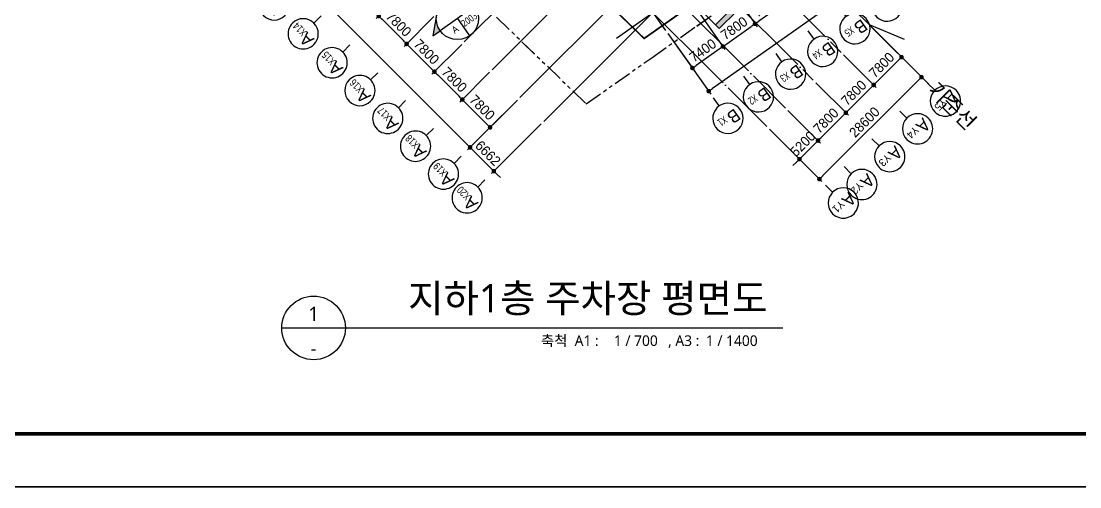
# Model space of a CAD drawing. Header units: millimetres. Extents: x -21000 to 567700, y 435000 to 850800.
# Drawn here: x 145627 to 355402, y 435000 to 527319 of the extents above; entities that cross this region are included whole.
import ezdxf
from ezdxf.enums import TextEntityAlignment as Align
from ezdxf.xclip import XClip

# ---------------------------------------------------------------- set-up
doc = ezdxf.new("R2010")
doc.units = ezdxf.units.MM
doc.header["$LTSCALE"] = 700
doc.header["$XCLIPFRAME"] = 2
for name, pattern in [('AB_Pbase$0$PHANTOMX2', [5, 2.5, -0.5, 0.5, -0.5, 0.5, -0.5]), ('AB_Pbase$0$주차장기둥$0$CEN', [62, 60, -1, 0, -1]), ('AB_Pbase$0$주차장기둥$0$PHANTOMX2', [5, 2.5, -0.5, 0.5, -0.5, 0.5, -0.5]), ('AB_Pbase$0$지하1층 동골조$0$PHANTOMX2', [5, 2.5, -0.5, 0.5, -0.5, 0.5, -0.5])]:
    doc.linetypes.add(name, pattern=pattern)
doc.layers.get('0').update_dxf_attribs({"color": 2})
doc.layers.get('Defpoints').update_dxf_attribs({"color": 171})
for name, color, linetype in [('@방화구획_', 252, 'Continuous'), ('AB_Form$0$FORM', 7, 'Continuous'), ('AB_Pbase$0$SITE', 3, 'AB_Pbase$0$PHANTOMX2'), ('AB_Pbase$0$WAL', 3, 'Continuous'), ('AB_Pbase$0$주차장기둥$0$CEN_P', 244, 'AB_Pbase$0$주차장기둥$0$CEN'), ('MAK2', 7, 'Continuous'), ('p_구조전체평면도중심선$0$AXIS', 7, 'Continuous'), ('p_구조전체평면도중심선$0$DIM', 7, 'Continuous'), ('p_구조전체평면도중심선$0$SDIM', 4, 'Continuous'), ('TE2', 3, 'Continuous'), ('TE3', 2, 'Continuous')]:
    doc.layers.add(name, color=color, linetype=linetype)
for name, color, linetype, plot in [('AB_Form$0$FORM_X', 161, 'Continuous', False), ('AB_Pbase$0$주차장기둥$0$DEFPOINT', 247, 'Continuous', False), ('AB_Pbase$0$주차장기둥$0$Defpoints1', 235, 'Continuous', False), ('AB_Pbase$0$지하1층 동골조$0$Defpoints1', 235, 'Continuous', False)]:
    doc.layers.add(name, color=color, linetype=linetype, plot=plot)
doc.styles.add('AB_Pbase$0$주차장기둥$0$돋움', font='')
doc.styles.add('p_구조전체평면도중심선$0$도면기준$0$울릉도L', font='')
doc.styles.add('p_구조전체평면도중심선$0$돋움', font='')
doc.styles.add('p_구조전체평면도중심선$0$돋음', font='')
doc.styles.add('돋움', font='malgun.ttf')
doc.styles.get('AB_Pbase$0$주차장기둥$0$돋움').set_extended_font_data('Dotum')
doc.styles.get('p_구조전체평면도중심선$0$도면기준$0$울릉도L').set_extended_font_data('Dotum')
doc.styles.get('p_구조전체평면도중심선$0$돋움').set_extended_font_data('Dotum')
doc.styles.get('p_구조전체평면도중심선$0$돋음').set_extended_font_data('Dotum')
doc.dimstyles.new('p_구조전체평면도중심선$0$ADIM', dxfattribs={"dimscale": 700, "dimtxt": 3, "dimasz": 1.5, "dimexe": 1, "dimexo": 1, "dimgap": 1, "dimtad": 1, "dimdec": 0, "dimdsep": 46, "dimtxsty": 'p_구조전체평면도중심선$0$돋움', "dimblk1": 'p_구조전체평면도중심선$0$DOT', "dimblk2": 'p_구조전체평면도중심선$0$DOT', "dimsah": 1, "dimcen": 1, "dimdle": 1.5, "dimclrd": 7, "dimclre": 7, "dimclrt": 3, "dimadec": 0, "dimazin": 0, "dimtfac": 1, "dimtdec": 0, "dimtix": 1, "dimtmove": 2, "dimatfit": 3, "dimldrblk": 'p_구조전체평면도중심선$0$_Dot', "dimfxl": 1, "dimtvp": 1, "dimtolj": 1, "dimtzin": 0, "dimarcsym": 0})

# ---------------------------------------------------------------- blocks, each defined once
blk = doc.blocks.new('AB_Pbase$0$SITE0917')
at = {"layer": 'AB_Pbase$0$SITE', "ltscale": 4, "const_width": 300, "flags": 128}
blk.add_lwpolyline([(212876, -144968), (209906, -142008), (204836, -136928), (200146, -132238), (190406, -122488), (180636, -112708), (171034, -103096), (171034, -103096), (158736, -90778), (158736, -90778), (141626, -73668), (139746, -71778), (128760, -60783), (176825, 584), (181318, 2778), (191836, 2802), (195846, 2812), (208846, 2852), (221744, 2892), (225745, 2912), (238652, 2912), (251951, 2992), (272863, 3047), (279849, 3072), (281852, 3072), (297942, 3132), (307301, 3162), (318838, 3162), (322371, 3192), (329338, 3212), (331331, 3221), (331828, 3221), (342783, 3252), (353879, 3292), (357878, 3302), (368882, 3332), (377971, 3362), (436463, 3532), (443896, 3564), (449423, 3588), (453866, 1294), (461852, -10041), (461004, -14962), (456210, -18339), (446980, -24860), (436111, -32530), (433802, -34158), (424035, -41046), (408709, -51856), (403261, -55702), (401224, -57140), (393879, -62330), (377930, -73579), (370949, -78503), (368971, -79898), (360221, -86073), (350807, -92731), (341600, -99229), (316998, -116581), (268640, -150722), (261994, -155385), (240653, -170436), (213593, -144250), (212876, -144968)], dxfattribs=at)
blk = doc.blocks.new('AB_Pbase$0$지하1층 동골조')
at = {"layer": 'AB_Pbase$0$지하1층 동골조$0$Defpoints1', "linetype": 'AB_Pbase$0$지하1층 동골조$0$PHANTOMX2', "ltscale": 2}
blk.add_lwpolyline([(82827, -102116), (110647, -129046), (123617, -119899), (132535, -113605), (143147, -106116)], dxfattribs=at)
at = {"layer": 'AB_Pbase$0$지하1층 동골조$0$Defpoints1', "linetype": 'AB_Pbase$0$지하1층 동골조$0$PHANTOMX2', "ltscale": 2, "flags": 128}
blk.add_lwpolyline([(305496, 13326), (315263, 20214), (317573, 21842), (328441, 29512), (337671, 36032), (342465, 39410), (343314, 44331), (335327, 55666), (330884, 57959), (325357, 57936), (317924, 57904), (259433, 57734), (250343, 57704), (239340, 57674), (235340, 57664), (224244, 57624), (213290, 57592), (212792, 57592), (210800, 57584), (203833, 57564), (200300, 57534), (188762, 57534), (179403, 57504), (163313, 57444), (161310, 57444), (154324, 57418), (133412, 57364), (120113, 57284), (107206, 57284), (103205, 57264), (90307, 57224), (77307, 57184), (73297, 57174), (62779, 57150), (58286, 54955), (10221, -6411), (21207, -17406), (23087, -19296), (40197, -36406), (52495, -48724), (62097, -58336), (71867, -68116), (81607, -77866), (86297, -82556), (91367, -87636), (94337, -90596), (95054, -89878), (122114, -116064), (143455, -101014), (150102, -96350), (198459, -62209), (223061, -44857), (232269, -38359), (241682, -31701), (250432, -25527), (252410, -24132), (259391, -19208), (275340, -7958), (282685, -2768), (284723, -1330), (290171, 2516)], close=True, dxfattribs=at)
blk = doc.blocks.new('AB_Pbase$0$AB_Pbase_지하1층_골조')
at = {"layer": 'Defpoints', "ltscale": 1500}
blk.add_lwpolyline([(0, 839949), (493846, 839949), (493846, 445500), (0, 445500)], close=True, dxfattribs=at)
blk = doc.blocks.new('AB_Pbase$0$주차장기둥$0$cen 2bl 지하')
at = {"layer": 'AB_Pbase$0$주차장기둥$0$CEN_P'}
for p, q in [((-1080, 14319), (108874, 241827)), ((6752, 20381), (-14554, 30679))]:
    blk.add_line(p, q, dxfattribs=at)
at = {"layer": 'AB_Pbase$0$주차장기둥$0$CEN_P', "color": 54}
for p, q in [((-130483, 82129), (39239, 33413)), ((-87764, 77982), (41391, 40910)), ((-132635, 74631), (37087, 25916)), ((-140574, 68795), (34935, 18418)), ((-7282, 68047), (-27092, -973)), ((216, 65895), (-19595, -3125)), ((-143820, 64317), (33501, 13420)), ((-1430, 31888), (-12098, -5277)), ((4973, 30050), (-5694, -7115))]:
    blk.add_line(p, q, dxfattribs=at)
at = {"layer": 'AB_Pbase$0$주차장기둥$0$DEFPOINT'}
blk.add_lwpolyline([(57471, 36295), (41391, 40910), (48886, 41796)], dxfattribs=at)
at = {"layer": 'AB_Pbase$0$주차장기둥$0$DEFPOINT', "style": 'AB_Pbase$0$주차장기둥$0$돋움'}
blk.add_text('기준선', height=3000, rotation=343.98482, dxfattribs=at).set_placement((57786, 34973))
blk = doc.blocks.new('AB_Pbase$0$주차장기둥')
at = {"layer": 'AB_Pbase$0$주차장기둥$0$Defpoints1', "linetype": 'AB_Pbase$0$주차장기둥$0$PHANTOMX2', "ltscale": 2}
blk.add_lwpolyline([(-725, -2912), (36992, -11667), (43398, 2854), (47801, 12842), (53040, 24727)], dxfattribs=at)
at = {"rotation": 1.99999810188403}
blk.add_blockref('AB_Pbase$0$주차장기둥$0$cen 2bl 지하', (36992, -11667), dxfattribs=at)
blk = doc.blocks.new('AB_Pbase')
at = {"layer": 'AB_Pbase$0$WAL'}
blk.add_line((269059, 523901), (296816, 543453), dxfattribs=at)
at = {"layer": 'Defpoints', "ltscale": 1500}
blk.add_lwpolyline([(0, 839949), (493846, 839949), (493846, 445500), (0, 445500)], close=True, dxfattribs=at)
for name, p, rotation in [('AB_Pbase$0$AB_Pbase_지하1층_골조', (0, 0), 359.9999999999999), ('AB_Pbase$0$주차장기둥', (231893, 539971), 329.0000000345588), ('AB_Pbase$0$지하1층 동골조', (146945, 639965), 359.9999999999994), ('AB_Pbase$0$SITE0917', (28406, 694337), 359.9999999999983)]:
    blk.add_blockref(name, p, dxfattribs=dict(rotation=rotation))
blk = doc.blocks.new('AB_Form')
at = {"layer": 'AB_Form$0$FORM', "const_width": 1}
blk.add_lwpolyline([(30, 15), (827, 15), (827, 578.5), (30, 578.5)], close=True, dxfattribs=at)
at = {"layer": 'AB_Form$0$FORM_X'}
for points in [[(0, 0), (841, 0), (841, 594), (0, 594)], [(735.5, 578.5), (30, 578.5), (30, 15), (735.5, 15)]]:
    blk.add_lwpolyline(points, close=True, dxfattribs=at)
blk = doc.blocks.new('p_구조전체평면도중심선$0$DOT')
at = {"layer": 'p_구조전체평면도중심선$0$SDIM', "color": 0, "linetype": 'ByBlock'}
blk.add_line((-0.5, 0), (-1, 0), dxfattribs=at)
at = {"layer": 'p_구조전체평면도중심선$0$SDIM', "color": 0, "linetype": 'ByBlock', "const_width": 0.5}
blk.add_lwpolyline([(-0.25, 0, 1), (0.25, 0, 1)], format="xyb", close=True, dxfattribs=at)
blk = doc.blocks.new('*D66')
at = {"layer": 'Defpoints', "color": 0, "transparency": 16777216}
for p in [(193990, -160100), (199504, -165617), (188081, -166006)]:
    blk.add_point(p, dxfattribs=at)
at = {"layer": 'p_구조전체평면도중심선$0$DIM', "color": 7, "lineweight": -2, "transparency": 16777216}
for p, q in [((193495, -160595), (187586, -166501)), ((192952, -170880), (188725, -166650)), ((199009, -166112), (193100, -172018))]:
    blk.add_line(p, q, dxfattribs=at)
at = {"layer": 'p_구조전체평면도중심선$0$DIM', "color": 7, "lineweight": -2, "transparency": 16777216, "xscale": 910, "yscale": 910, "zscale": 910}
for p, rotation in [((188081, -166006), 134.9848216025498), ((193595, -171523), 314.9848216025499)]:
    blk.add_blockref('p_구조전체평면도중심선$0$DOT', p, dxfattribs=dict(at, rotation=rotation))
at = {"layer": 'p_구조전체평면도중심선$0$DIM', "color": 3, "transparency": 16777216, "insert": (192027, -167576), "char_height": 1960, "attachment_point": 5, "rotation": 314.98482, "style": 'p_구조전체평면도중심선$0$도면기준$0$울릉도L'}
blk.add_mtext('\\A1;7800', dxfattribs=at)
blk = doc.blocks.new('p_구조전체평면도중심선$0$_Dot')
at = {"color": 0, "linetype": 'ByBlock', "lineweight": -2}
blk.add_line((-0.5, 0), (-1, 0), dxfattribs=at)
at = {"color": 0, "linetype": 'ByBlock', "const_width": 0.5}
blk.add_lwpolyline([(-0.25, 0, 1), (0.25, 0, 1)], format="xyb", close=True, dxfattribs=at)
blk = doc.blocks.new('*D67')
at = {"layer": 'Defpoints', "color": 0, "transparency": 16777216}
for p in [(199504, -165617), (205018, -171134), (199109, -177040)]:
    blk.add_point(p, dxfattribs=at)
at = {"layer": 'p_구조전체평면도중심선$0$DIM', "color": 7, "lineweight": -2, "transparency": 16777216}
for p, q in [((199009, -166112), (193100, -172018)), ((204523, -171629), (198614, -177535)), ((194239, -172167), (198466, -176397))]:
    blk.add_line(p, q, dxfattribs=at)
at = {"layer": 'p_구조전체평면도중심선$0$DIM', "color": 7, "lineweight": -2, "transparency": 16777216, "xscale": 910, "yscale": 910, "zscale": 910}
for p, rotation in [((193595, -171523), 134.9848216024736), ((199109, -177040), 314.9848216024736)]:
    blk.add_blockref('p_구조전체평면도중심선$0$DOT', p, dxfattribs=dict(at, rotation=rotation))
at = {"layer": 'p_구조전체평면도중심선$0$DIM', "color": 3, "transparency": 16777216, "insert": (197541, -173093), "char_height": 1960, "attachment_point": 5, "rotation": 314.98482, "style": 'p_구조전체평면도중심선$0$도면기준$0$울릉도L'}
blk.add_mtext('\\A1;7800', dxfattribs=at)
blk = doc.blocks.new('*D68')
at = {"layer": 'Defpoints', "color": 0, "transparency": 16777216}
for p in [(205018, -171134), (199109, -177040), (210532, -176651)]:
    blk.add_point(p, dxfattribs=at)
at = {"layer": 'p_구조전체평면도중심선$0$DIM', "color": 7, "lineweight": -2, "transparency": 16777216}
for p, q in [((204523, -171629), (198614, -177535)), ((203980, -181913), (199753, -177684)), ((210037, -177146), (204128, -183052))]:
    blk.add_line(p, q, dxfattribs=at)
at = {"layer": 'p_구조전체평면도중심선$0$DIM', "color": 7, "lineweight": -2, "transparency": 16777216, "xscale": 910, "yscale": 910, "zscale": 910}
for p, rotation in [((199109, -177040), 134.984821602164), ((204623, -182557), 314.9848216021641)]:
    blk.add_blockref('p_구조전체평면도중심선$0$DOT', p, dxfattribs=dict(at, rotation=rotation))
at = {"layer": 'p_구조전체평면도중심선$0$DIM', "color": 3, "transparency": 16777216, "insert": (203055, -178610), "char_height": 1960, "attachment_point": 5, "rotation": 314.98482, "style": 'p_구조전체평면도중심선$0$도면기준$0$울릉도L'}
blk.add_mtext('\\A1;7800', dxfattribs=at)
blk = doc.blocks.new('*D116')
at = {"layer": 'Defpoints', "color": 0, "transparency": 16777216}
for p in [(210532, -176651), (216046, -182168), (210137, -188074)]:
    blk.add_point(p, dxfattribs=at)
at = {"layer": 'p_구조전체평면도중심선$0$DIM', "color": 7, "lineweight": -2, "transparency": 16777216}
for p, q in [((210037, -177146), (204128, -183052)), ((205266, -183201), (209494, -187430)), ((215551, -182663), (209642, -188569))]:
    blk.add_line(p, q, dxfattribs=at)
at = {"layer": 'p_구조전체평면도중심선$0$DIM', "color": 7, "lineweight": -2, "transparency": 16777216, "xscale": 910, "yscale": 910, "zscale": 910}
for p, rotation in [((204623, -182557), 134.9848216027055), ((210137, -188074), 314.9848216027056)]:
    blk.add_blockref('p_구조전체평면도중심선$0$DOT', p, dxfattribs=dict(at, rotation=rotation))
at = {"layer": 'p_구조전체평면도중심선$0$DIM', "color": 3, "transparency": 16777216, "insert": (208569, -184127), "char_height": 1960, "attachment_point": 5, "rotation": 314.98482, "style": 'p_구조전체평면도중심선$0$도면기준$0$울릉도L'}
blk.add_mtext('\\A1;7800', dxfattribs=at)
blk = doc.blocks.new('*D144')
at = {"layer": 'Defpoints', "color": 0, "transparency": 16777216}
for p in [(257392, -160103), (251019, -164600), (262648, -167552)]:
    blk.add_point(p, dxfattribs=at)
at = {"layer": 'p_구조전체평면도중심선$0$DIM', "color": 7, "lineweight": -2, "transparency": 16777216}
for p, q in [((257796, -160675), (263051, -168124)), ((251422, -165172), (256678, -172620)), ((257018, -171524), (261904, -168076))]:
    blk.add_line(p, q, dxfattribs=at)
at = {"layer": 'p_구조전체평면도중심선$0$DIM', "color": 7, "lineweight": -2, "transparency": 16777216, "xscale": 910, "yscale": 910, "zscale": 910}
for p, rotation in [((262648, -167552), 35.20545823924199), ((256275, -172048), 215.205458239242)]:
    blk.add_blockref('p_구조전체평면도중심선$0$DOT', p, dxfattribs=dict(at, rotation=rotation))
at = {"layer": 'p_구조전체평면도중심선$0$DIM', "color": 3, "transparency": 16777216, "insert": (258492, -168426), "char_height": 1960, "attachment_point": 5, "rotation": 35.20546, "style": 'p_구조전체평면도중심선$0$도면기준$0$울릉도L'}
blk.add_mtext('\\A1;7800', dxfattribs=at)
blk = doc.blocks.new('*D145')
at = {"layer": 'Defpoints', "color": 0, "transparency": 16777216}
for p in [(263765, -155606), (257392, -160103), (262648, -167552)]:
    blk.add_point(p, dxfattribs=at)
at = {"layer": 'p_구조전체평면도중심선$0$DIM', "color": 7, "lineweight": -2, "transparency": 16777216}
for p, q in [((264169, -156178), (269425, -163627)), ((257796, -160675), (263051, -168124)), ((268278, -163579), (263391, -167027))]:
    blk.add_line(p, q, dxfattribs=at)
at = {"layer": 'p_구조전체평면도중심선$0$DIM', "color": 7, "lineweight": -2, "transparency": 16777216, "xscale": 910, "yscale": 910, "zscale": 910}
for p, rotation in [((269021, -163055), 35.20545823917886), ((262648, -167552), 215.2054582391789)]:
    blk.add_blockref('p_구조전체평면도중심선$0$DOT', p, dxfattribs=dict(at, rotation=rotation))
at = {"layer": 'p_구조전체평면도중심선$0$DIM', "color": 3, "transparency": 16777216, "insert": (264865, -163929), "char_height": 1960, "attachment_point": 5, "rotation": 35.20546, "style": 'p_구조전체평면도중심선$0$도면기준$0$울릉도L'}
blk.add_mtext('\\A1;7800', dxfattribs=at)
blk = doc.blocks.new('*D192')
at = {"layer": 'Defpoints', "color": 0, "transparency": 16777216}
for p in [(285221, -167704), (279704, -173218), (286149, -179666)]:
    blk.add_point(p, dxfattribs=at)
at = {"layer": 'p_구조전체평면도중심선$0$DIM', "color": 7, "lineweight": -2, "transparency": 16777216}
for p, q in [((285716, -168199), (292160, -174647)), ((280199, -173713), (286643, -180161)), ((291022, -174795), (286792, -179022))]:
    blk.add_line(p, q, dxfattribs=at)
at = {"layer": 'p_구조전체평면도중심선$0$DIM', "color": 7, "lineweight": -2, "transparency": 16777216, "xscale": 910, "yscale": 910, "zscale": 910}
for p, rotation in [((291665, -174152), 44.98482160249289), ((286149, -179666), 224.9848216024929)]:
    blk.add_blockref('p_구조전체평면도중심선$0$DOT', p, dxfattribs=dict(at, rotation=rotation))
at = {"layer": 'p_구조전체평면도중심선$0$DIM', "color": 3, "transparency": 16777216, "insert": (287718, -175720), "char_height": 1960, "attachment_point": 5, "rotation": 44.98482, "style": 'p_구조전체평면도중심선$0$도면기준$0$울릉도L'}
blk.add_mtext('\\A1;7800', dxfattribs=at)
blk = doc.blocks.new('*D193')
at = {"layer": 'Defpoints', "color": 0, "transparency": 16777216}
for p in [(251019, -164600), (244972, -168866), (250228, -176315)]:
    blk.add_point(p, dxfattribs=at)
at = {"layer": 'p_구조전체평면도중심선$0$DIM', "color": 7, "lineweight": -2, "transparency": 16777216}
for p, q in [((251422, -165172), (256678, -172620)), ((245376, -169438), (250632, -176886)), ((255531, -172573), (250972, -175790))]:
    blk.add_line(p, q, dxfattribs=at)
at = {"layer": 'p_구조전체평면도중심선$0$DIM', "color": 7, "lineweight": -2, "transparency": 16777216, "xscale": 910, "yscale": 910, "zscale": 910}
for p, rotation in [((256275, -172048), 35.20545823944801), ((250228, -176315), 215.2054582394479)]:
    blk.add_blockref('p_구조전체평면도중심선$0$DOT', p, dxfattribs=dict(at, rotation=rotation))
at = {"layer": 'p_구조전체평면도중심선$0$DIM', "color": 3, "transparency": 16777216, "insert": (252282, -172808), "char_height": 1960, "attachment_point": 5, "rotation": 35.20546, "style": 'p_구조전체평면도중심선$0$도면기준$0$울릉도L'}
blk.add_mtext('\\A1;7400', dxfattribs=at)
blk = doc.blocks.new('*D196')
at = {"layer": 'Defpoints', "color": 0, "transparency": 16777216}
for p in [(268670, -184246), (264992, -187922), (271437, -194370)]:
    blk.add_point(p, dxfattribs=at)
at = {"layer": 'p_구조전체평면도중심선$0$DIM', "color": 7, "lineweight": -2, "transparency": 16777216}
for p, q in [((269165, -184741), (275610, -191189)), ((265487, -188417), (271932, -194865)), ((275115, -190694), (271437, -194370)), ((275758, -190050), (276402, -189407)), ((270793, -195013), (270150, -195656))]:
    blk.add_line(p, q, dxfattribs=at)
at = {"layer": 'p_구조전체평면도중심선$0$DIM', "color": 7, "lineweight": -2, "transparency": 16777216, "xscale": 910, "yscale": 910, "zscale": 910}
for p, rotation in [((275115, -190694), 224.9848216024152), ((271437, -194370), 44.98482160241525)]:
    blk.add_blockref('p_구조전체평면도중심선$0$DOT', p, dxfattribs=dict(at, rotation=rotation))
at = {"layer": 'p_구조전체평면도중심선$0$DIM', "color": 3, "transparency": 16777216, "insert": (272087, -191343), "char_height": 1960, "attachment_point": 5, "rotation": 44.98482, "style": 'p_구조전체평면도중심선$0$도면기준$0$울릉도L'}
blk.add_mtext('\\A1;5200', dxfattribs=at)
blk = doc.blocks.new('*D197')
at = {"layer": 'Defpoints', "color": 0, "transparency": 16777216}
for p in [(274187, -178732), (268670, -184246), (280632, -185180)]:
    blk.add_point(p, dxfattribs=at)
at = {"layer": 'p_구조전체평면도중심선$0$DIM', "color": 7, "lineweight": -2, "transparency": 16777216}
for p, q in [((274682, -179227), (281126, -185675)), ((269165, -184741), (275610, -191189)), ((275758, -190050), (279988, -185823))]:
    blk.add_line(p, q, dxfattribs=at)
at = {"layer": 'p_구조전체평면도중심선$0$DIM', "color": 7, "lineweight": -2, "transparency": 16777216, "xscale": 910, "yscale": 910, "zscale": 910}
for p, rotation in [((280632, -185180), 44.98482160237768), ((275115, -190694), 224.9848216023777)]:
    blk.add_blockref('p_구조전체평면도중심선$0$DOT', p, dxfattribs=dict(at, rotation=rotation))
at = {"layer": 'p_구조전체평면도중심선$0$DIM', "color": 3, "transparency": 16777216, "insert": (276685, -186748), "char_height": 1960, "attachment_point": 5, "rotation": 44.98482, "style": 'p_구조전체평면도중심선$0$도면기준$0$울릉도L'}
blk.add_mtext('\\A1;7800', dxfattribs=at)
blk = doc.blocks.new('*D198')
at = {"layer": 'Defpoints', "color": 0, "transparency": 16777216}
for p in [(279704, -173218), (274187, -178732), (280632, -185180)]:
    blk.add_point(p, dxfattribs=at)
at = {"layer": 'p_구조전체평면도중심선$0$DIM', "color": 7, "lineweight": -2, "transparency": 16777216}
for p, q in [((280199, -173713), (286643, -180161)), ((274682, -179227), (281126, -185675)), ((285505, -180309), (281275, -184536))]:
    blk.add_line(p, q, dxfattribs=at)
at = {"layer": 'p_구조전체평면도중심선$0$DIM', "color": 7, "lineweight": -2, "transparency": 16777216, "xscale": 910, "yscale": 910, "zscale": 910}
for p, rotation in [((286149, -179666), 44.98482160249322), ((280632, -185180), 224.9848216024932)]:
    blk.add_blockref('p_구조전체평면도중심선$0$DOT', p, dxfattribs=dict(at, rotation=rotation))
at = {"layer": 'p_구조전체평면도중심선$0$DIM', "color": 3, "transparency": 16777216, "insert": (282202, -181234), "char_height": 1960, "attachment_point": 5, "rotation": 44.98482, "style": 'p_구조전체평면도중심선$0$도면기준$0$울릉도L'}
blk.add_mtext('\\A1;7800', dxfattribs=at)
blk = doc.blocks.new('*D220')
at = {"layer": 'Defpoints', "color": 0, "transparency": 16777216}
for p in [(415254, -48721), (244972, -168866), (253457, -180890)]:
    blk.add_point(p, dxfattribs=at)
at = {"layer": 'p_구조전체평면도중심선$0$DIM', "color": 7, "lineweight": -2, "transparency": 16777216}
for p, q in [((415658, -49293), (424142, -61317)), ((422995, -61270), (254200, -180366)), ((245376, -169438), (253860, -181462))]:
    blk.add_line(p, q, dxfattribs=at)
at = {"layer": 'p_구조전체평면도중심선$0$DIM', "color": 7, "lineweight": -2, "transparency": 16777216, "xscale": 910, "yscale": 910, "zscale": 910}
for p, rotation in [((423738, -60746), 35.20545823944298), ((253457, -180890), 215.2054582394429)]:
    blk.add_blockref('p_구조전체평면도중심선$0$DOT', p, dxfattribs=dict(at, rotation=rotation))
at = {"layer": 'p_구조전체평면도중심선$0$DIM', "color": 3, "transparency": 16777216, "insert": (337628, -119444), "char_height": 1960, "attachment_point": 5, "rotation": 35.20546, "style": 'p_구조전체평면도중심선$0$도면기준$0$울릉도L'}
blk.add_mtext('\\A1;208400', dxfattribs=at)
blk = doc.blocks.new('*D221')
at = {"layer": 'Defpoints', "color": 0, "transparency": 16777216}
for p in [(285221, -167704), (295624, -178113), (264992, -187922)]:
    blk.add_point(p, dxfattribs=at)
at = {"layer": 'p_구조전체평면도중심선$0$DIM', "color": 7, "lineweight": -2, "transparency": 16777216}
for p, q in [((285716, -168199), (296119, -178608)), ((276039, -197687), (294981, -178756)), ((265487, -188417), (275890, -198826))]:
    blk.add_line(p, q, dxfattribs=at)
at = {"layer": 'p_구조전체평면도중심선$0$DIM', "color": 7, "lineweight": -2, "transparency": 16777216, "xscale": 910, "yscale": 910, "zscale": 910}
for p, rotation in [((295624, -178113), 44.98482160235237), ((275396, -198331), 224.9848216023524)]:
    blk.add_blockref('p_구조전체평면도중심선$0$DOT', p, dxfattribs=dict(at, rotation=rotation))
at = {"layer": 'p_구조전체평면도중심선$0$DIM', "color": 3, "transparency": 16777216, "insert": (284321, -187032), "char_height": 1960, "attachment_point": 5, "rotation": 44.98482, "style": 'p_구조전체평면도중심선$0$도면기준$0$울릉도L'}
blk.add_mtext('\\A1;28600', dxfattribs=at)
blk = doc.blocks.new('*D223')
at = {"layer": 'Defpoints', "color": 0, "transparency": 16777216}
for p in [(116724, -82793), (106854, -92658), (216046, -182168)]:
    blk.add_point(p, dxfattribs=at)
at = {"layer": 'p_구조전체평면도중심선$0$DIM', "color": 7, "lineweight": -2, "transparency": 16777216}
for p, q in [((116229, -83288), (106359, -93153)), ((205533, -191389), (107497, -93302)), ((215551, -182663), (205681, -192528))]:
    blk.add_line(p, q, dxfattribs=at)
at = {"layer": 'p_구조전체평면도중심선$0$DIM', "color": 7, "lineweight": -2, "transparency": 16777216, "xscale": 910, "yscale": 910, "zscale": 910}
for p, rotation in [((106854, -92658), 134.9848216022935), ((206176, -192033), 314.9848216022935)]:
    blk.add_blockref('p_구조전체평면도중심선$0$DOT', p, dxfattribs=dict(at, rotation=rotation))
at = {"layer": 'p_구조전체평면도중심선$0$DIM', "color": 3, "transparency": 16777216, "insert": (157704, -141157), "char_height": 1960, "attachment_point": 5, "rotation": 314.98482, "style": 'p_구조전체평면도중심선$0$도면기준$0$울릉도L'}
blk.add_mtext('\\A1;140500', dxfattribs=at)
blk = doc.blocks.new('*D79')
at = {"layer": 'Defpoints', "color": 0, "transparency": 16777216}
for p in [(216046, -182168), (220756, -186880), (210886, -196745)]:
    blk.add_point(p, dxfattribs=at)
at = {"layer": 'p_구조전체평면도중심선$0$DIM', "color": 7, "lineweight": -2, "transparency": 16777216}
for p, q in [((215551, -182663), (205681, -192528)), ((220261, -187375), (210391, -197239)), ((205533, -191389), (204890, -190745)), ((206176, -192033), (210886, -196745)), ((211529, -197388), (212172, -198032))]:
    blk.add_line(p, q, dxfattribs=at)
at = {"layer": 'p_구조전체평면도중심선$0$DIM', "color": 7, "lineweight": -2, "transparency": 16777216, "xscale": 910, "yscale": 910, "zscale": 910}
for p, rotation in [((206176, -192033), 314.9848216023523), ((210886, -196745), 134.9848216023523)]:
    blk.add_blockref('p_구조전체평면도중심선$0$DOT', p, dxfattribs=dict(at, rotation=rotation))
at = {"layer": 'p_구조전체평면도중심선$0$DIM', "color": 3, "transparency": 16777216, "insert": (209720, -193200), "char_height": 1960, "attachment_point": 5, "rotation": 314.98482, "style": 'p_구조전체평면도중심선$0$도면기준$0$울릉도L'}
blk.add_mtext('\\A1;6662', dxfattribs=at)
blk = doc.blocks.new('p_구조전체평면도중심선$0$BOMBOM_S')
at = {"layer": 'p_구조전체평면도중심선$0$AXIS', "color": 7}
blk.add_line((0, 0.4), (0, 0), dxfattribs=at)
blk.add_lwpolyline([(-0.6, 1, 1), (0.6, 1, 1), (-0.6, 1, 1)], format="xyb", dxfattribs=at)
at = {"layer": 'p_구조전체평면도중심선$0$AXIS', "color": 1, "style": 'p_구조전체평면도중심선$0$돋음'}
for tag, p, height in [('X', (-0.295, 0.816), 0.4), ('N', (0.129, 0.816), 0.25)]:
    blk.add_attdef(tag, p, '', height=height, dxfattribs=at)
blk = doc.blocks.new('p_구조전체평면도중심선')
at = {"layer": 'p_구조전체평면도중심선$0$AXIS'}
ref = blk.add_blockref('p_구조전체평면도중심선$0$BOMBOM_S', (170910.7, -160263.7), dxfattribs=dict(at, xscale=4999.999999999999, yscale=4999.999999999999, zscale=4999.999999999999, rotation=134.9848216021839))
ref.add_attrib('X', 'A', (169703.1, -164826.2), dxfattribs={"color": 1, "height": 2500, "rotation": 134.984822, "style": 'p_구조전체평면도중심선$0$돋음'})
ref.add_attrib('N', '   X13', dxfattribs={"color": 1, "height": 1500, "rotation": 134.984822, "style": 'p_구조전체평면도중심선$0$돋음', "width": 0.8}).set_placement((167712.5, -162834.5), align=Align.CENTER)
ref = blk.add_blockref('p_구조전체평면도중심선$0$BOMBOM_S', (285919.1, -159944.6), dxfattribs=dict(at, xscale=5000, yscale=5000, zscale=5000, rotation=215.2057507645661))
ref.add_attrib('X', 'B', (290125.2, -161969.6), dxfattribs={"color": 1, "height": 2500, "rotation": 215.205751, "style": 'p_구조전체평면도중심선$0$돋음'})
ref.add_attrib('N', 'X6', (287999.6, -163469.4), dxfattribs={"color": 1, "height": 1500, "rotation": 215.205751, "style": 'p_구조전체평면도중심선$0$돋음', "width": 0.7})
ref = blk.add_blockref('p_구조전체평면도중심선$0$BOMBOM_S', (279545.8, -164441.5), dxfattribs=dict(at, xscale=5000, yscale=5000, zscale=5000, rotation=215.2057507645661))
ref.add_attrib('X', 'B', (283751.9, -166466.4), dxfattribs={"color": 1, "height": 2500, "rotation": 215.205751, "style": 'p_구조전체평면도중심선$0$돋음'})
ref.add_attrib('N', 'X5', (281626.3, -167966.2), dxfattribs={"color": 1, "height": 1500, "rotation": 215.205751, "style": 'p_구조전체평면도중심선$0$돋음', "width": 0.7})
ref = blk.add_blockref('p_구조전체평면도중심선$0$BOMBOM_S', (176636.6, -165992.6), dxfattribs=dict(at, xscale=4999.999999999999, yscale=4999.999999999999, zscale=4999.999999999999, rotation=134.9848216021839))
ref.add_attrib('X', 'A', (175429, -170555.1), dxfattribs={"color": 1, "height": 2500, "rotation": 134.984822, "style": 'p_구조전체평면도중심선$0$돋음'})
ref.add_attrib('N', '   X14', dxfattribs={"color": 1, "height": 1500, "rotation": 134.984822, "style": 'p_구조전체평면도중심선$0$돋음', "width": 0.8}).set_placement((173438.4, -168563.5), align=Align.CENTER)
ref = blk.add_blockref('p_구조전체평면도중심선$0$BOMBOM_S', (273172.5, -168938.3), dxfattribs=dict(at, xscale=5000, yscale=5000, zscale=5000, rotation=215.2057507645661))
ref.add_attrib('X', 'B', (277378.7, -170963.2), dxfattribs={"color": 1, "height": 2500, "rotation": 215.205751, "style": 'p_구조전체평면도중심선$0$돋음'})
ref.add_attrib('N', 'X4', (275253, -172463), dxfattribs={"color": 1, "height": 1500, "rotation": 215.205751, "style": 'p_구조전체평면도중심선$0$돋음', "width": 0.7})
ref = blk.add_blockref('p_구조전체평면도중심선$0$BOMBOM_S', (182362.7, -171721.7), dxfattribs=dict(at, xscale=4999.999999999999, yscale=4999.999999999999, zscale=4999.999999999999, rotation=134.9848216021839))
ref.add_attrib('X', 'A', (181155, -176284.2), dxfattribs={"color": 1, "height": 2500, "rotation": 134.984822, "style": 'p_구조전체평면도중심선$0$돋음'})
ref.add_attrib('N', '   X15', dxfattribs={"color": 1, "height": 1500, "rotation": 134.984822, "style": 'p_구조전체평면도중심선$0$돋음', "width": 0.8}).set_placement((179164.4, -174292.5), align=Align.CENTER)
ref = blk.add_blockref('p_구조전체평면도중심선$0$BOMBOM_S', (266799.2, -173435.1), dxfattribs=dict(at, xscale=5000, yscale=5000, zscale=5000, rotation=215.2057507645661))
ref.add_attrib('X', 'B', (271005.4, -175460), dxfattribs={"color": 1, "height": 2500, "rotation": 215.205751, "style": 'p_구조전체평면도중심선$0$돋음'})
ref.add_attrib('N', 'X3', (268879.8, -176959.8), dxfattribs={"color": 1, "height": 1500, "rotation": 215.205751, "style": 'p_구조전체평면도중심선$0$돋음', "width": 0.7})
ref = blk.add_blockref('p_구조전체평면도중심선$0$BOMBOM_S', (187876.6, -177238.6), dxfattribs=dict(at, xscale=4999.999999999999, yscale=4999.999999999999, zscale=4999.999999999999, rotation=134.9848216021839))
ref.add_attrib('X', 'A', (186669, -181801.1), dxfattribs={"color": 1, "height": 2500, "rotation": 134.984822, "style": 'p_구조전체평면도중심선$0$돋음'})
ref.add_attrib('N', '   X16', dxfattribs={"color": 1, "height": 1500, "rotation": 134.984822, "style": 'p_구조전체평면도중심선$0$돋음', "width": 0.8}).set_placement((184678.4, -179809.4), align=Align.CENTER)
ref = blk.add_blockref('p_구조전체평면도중심선$0$BOMBOM_S', (260426, -177931.9), dxfattribs=dict(at, xscale=5000, yscale=5000, zscale=5000, rotation=215.2057507645661))
ref.add_attrib('X', 'B', (264632.1, -179956.8), dxfattribs={"color": 1, "height": 2500, "rotation": 215.205751, "style": 'p_구조전체평면도중심선$0$돋음'})
ref.add_attrib('N', 'X2', (262506.5, -181456.6), dxfattribs={"color": 1, "height": 1500, "rotation": 215.205751, "style": 'p_구조전체평면도중심선$0$돋음', "width": 0.7})
ref = blk.add_blockref('p_구조전체평면도중심선$0$BOMBOM_S', (296825.9, -179315), dxfattribs=dict(at, xscale=5000, yscale=5000, zscale=5000, rotation=224.9848216021839))
ref.add_attrib('X', 'A', (301388.4, -180522.7), dxfattribs={"color": 1, "height": 2500, "rotation": 224.984822, "style": 'p_구조전체평면도중심선$0$돋음'})
ref.add_attrib('N', 'Y5', (299714.3, -182195.9), dxfattribs={"color": 1, "height": 1500, "rotation": 224.984822, "style": 'p_구조전체평면도중심선$0$돋음'})
ref = blk.add_blockref('p_구조전체평면도중심선$0$BOMBOM_S', (193390.8, -182755.7), dxfattribs=dict(at, xscale=4999.999999999999, yscale=4999.999999999999, zscale=4999.999999999999, rotation=134.9848216021839))
ref.add_attrib('X', 'A', (192183.1, -187318.1), dxfattribs={"color": 1, "height": 2500, "rotation": 134.984822, "style": 'p_구조전체평면도중심선$0$돋음'})
ref.add_attrib('N', '   X17', dxfattribs={"color": 1, "height": 1500, "rotation": 134.984822, "style": 'p_구조전체평면도중심선$0$돋음', "width": 0.8}).set_placement((190192.5, -185326.5), align=Align.CENTER)
ref = blk.add_blockref('p_구조전체평면도중심선$0$BOMBOM_S', (254379.5, -182198.1), dxfattribs=dict(at, xscale=5000, yscale=5000, zscale=5000, rotation=215.2057507645661))
ref.add_attrib('X', 'B', (258585.7, -184223), dxfattribs={"color": 1, "height": 2500, "rotation": 215.205751, "style": 'p_구조전체평면도중심선$0$돋음'})
ref.add_attrib('N', 'X1', (256460, -185722.8), dxfattribs={"color": 1, "height": 1500, "rotation": 215.205751, "style": 'p_구조전체평면도중심선$0$돋음', "width": 0.7})
ref = blk.add_blockref('p_구조전체평면도중심선$0$BOMBOM_S', (291309, -184829), dxfattribs=dict(at, xscale=5000, yscale=5000, zscale=5000, rotation=224.9848216021839))
ref.add_attrib('X', 'A', (295871.5, -186036.7), dxfattribs={"color": 1, "height": 2500, "rotation": 224.984822, "style": 'p_구조전체평면도중심선$0$돋음'})
ref.add_attrib('N', 'Y4', (294197.4, -187709.8), dxfattribs={"color": 1, "height": 1500, "rotation": 224.984822, "style": 'p_구조전체평면도중심선$0$돋음'})
ref = blk.add_blockref('p_구조전체평면도중심선$0$BOMBOM_S', (198904.7, -188272.6), dxfattribs=dict(at, xscale=4999.999999999999, yscale=4999.999999999999, zscale=4999.999999999999, rotation=134.9848216021839))
ref.add_attrib('X', 'A', (197697.1, -192835), dxfattribs={"color": 1, "height": 2500, "rotation": 134.984822, "style": 'p_구조전체평면도중심선$0$돋음'})
ref.add_attrib('N', '   X18', dxfattribs={"color": 1, "height": 1500, "rotation": 134.984822, "style": 'p_구조전체평면도중심선$0$돋음', "width": 0.8}).set_placement((195706.5, -190843.4), align=Align.CENTER)
ref = blk.add_blockref('p_구조전체평면도중심선$0$BOMBOM_S', (285792.1, -190343), dxfattribs=dict(at, xscale=5000, yscale=5000, zscale=5000, rotation=224.9848216021839))
ref.add_attrib('X', 'A', (290354.6, -191550.6), dxfattribs={"color": 1, "height": 2500, "rotation": 224.984822, "style": 'p_구조전체평면도중심선$0$돋음'})
ref.add_attrib('N', 'Y3', (288680.5, -193223.8), dxfattribs={"color": 1, "height": 1500, "rotation": 224.984822, "style": 'p_구조전체평면도중심선$0$돋음'})
ref = blk.add_blockref('p_구조전체평면도중심선$0$BOMBOM_S', (204418.7, -193789.5), dxfattribs=dict(at, xscale=4999.999999999999, yscale=4999.999999999999, zscale=4999.999999999999, rotation=134.9848216021839))
ref.add_attrib('X', 'A', (203211.1, -198351.9), dxfattribs={"color": 1, "height": 2500, "rotation": 134.984822, "style": 'p_구조전체평면도중심선$0$돋음'})
ref.add_attrib('N', '   X19', dxfattribs={"color": 1, "height": 1500, "rotation": 134.984822, "style": 'p_구조전체평면도중심선$0$돋음', "width": 0.8}).set_placement((201220.5, -196360.3), align=Align.CENTER)
ref = blk.add_blockref('p_구조전체평면도중심선$0$BOMBOM_S', (280275.2, -195857), dxfattribs=dict(at, xscale=5000, yscale=5000, zscale=5000, rotation=224.9848216021839))
ref.add_attrib('X', 'A', (284837.7, -197064.6), dxfattribs={"color": 1, "height": 2500, "rotation": 224.984822, "style": 'p_구조전체평면도중심선$0$돋음'})
ref.add_attrib('N', 'Y2', (283163.6, -198737.8), dxfattribs={"color": 1, "height": 1500, "rotation": 224.984822, "style": 'p_구조전체평면도중심선$0$돋음'})
ref = blk.add_blockref('p_구조전체평면도중심선$0$BOMBOM_S', (209128, -198501.3), dxfattribs=dict(at, xscale=4999.999999999999, yscale=4999.999999999999, zscale=4999.999999999999, rotation=134.9848216021839))
ref.add_attrib('X', 'A', (207920.4, -203063.7), dxfattribs={"color": 1, "height": 2500, "rotation": 134.984822, "style": 'p_구조전체평면도중심선$0$돋음'})
ref.add_attrib('N', '   X20', dxfattribs={"color": 1, "height": 1500, "rotation": 134.984822, "style": 'p_구조전체평면도중심선$0$돋음', "width": 0.8}).set_placement((205929.8, -201072.1), align=Align.CENTER)
ref = blk.add_blockref('p_구조전체평면도중심선$0$BOMBOM_S', (276597.3, -199532.9), dxfattribs=dict(at, xscale=5000, yscale=5000, zscale=5000, rotation=224.9848216021839))
ref.add_attrib('X', 'A', (281159.8, -200740.6), dxfattribs={"color": 1, "height": 2500, "rotation": 224.984822, "style": 'p_구조전체평면도중심선$0$돋음'})
ref.add_attrib('N', 'Y1', (279485.7, -202413.8), dxfattribs={"color": 1, "height": 1500, "rotation": 224.984822, "style": 'p_구조전체평면도중심선$0$돋음'})
at = {"layer": 'p_구조전체평면도중심선$0$DIM'}
for p1, p2, distance, picture, middle in [((415254, -48721), (244972.4, -168865.7), 14716.3, '*D220', (337628, -119444.1)), ((216046.4, -182167.9), (116724.2, -82793.1), 13954.7, '*D223', (157704.4, -141156.8)), ((263765.5, -155606), (257392.2, -160102.8), 9116.3, '*D145', (264865.2, -163929.4)), ((199504.5, -165617.3), (193990.5, -160100.4), 8354.7, '*D66', (192027.5, -167576.3)), ((251018.9, -164599.5), (257392.2, -160102.8), -9116.3, '*D144', (258491.9, -168426.2)), ((199504.5, -165617.3), (205018.4, -171134.2), -8354.7, '*D67', (197541.4, -173093.2)), ((251018.9, -164599.5), (244972.4, -168865.7), 9116.3, '*D193', (252282, -172807.6)), ((264992.3, -187921.8), (285220.9, -167703.9), -14716.3, '*D221', (284321.3, -187032.4)), ((285220.9, -167703.9), (279704.1, -173217.9), 9116.3, '*D192', (287718.4, -175719.6)), ((210532.4, -176651), (205018.4, -171134.2), 8354.7, '*D68', (203055.4, -178610.1)), ((279704.1, -173217.9), (274187.2, -178731.9), 9116.3, '*D198', (282201.5, -181233.6)), ((210532.4, -176651), (216046.4, -182167.9), -8354.7, '*D116', (208569.4, -184127)), ((268670.3, -184245.8), (274187.2, -178731.9), -9116.3, '*D197', (276684.6, -186747.5)), ((216046.4, -182167.9), (220755.7, -186879.8), -13954.7, '*D79', (209720.2, -193200.1)), ((268670.3, -184245.8), (264992.3, -187921.8), 9116.3, '*D196', (272087.2, -191342.5))]:
    dim = blk.add_aligned_dim(p1=p1, p2=p2, distance=distance, dimstyle='p_구조전체평면도중심선$0$ADIM', override={"dimtxt": 2.8, "dimasz": 1.3, "dimtxsty": 'p_구조전체평면도중심선$0$도면기준$0$울릉도L'}, dxfattribs=at)
    dim.commit()
    dim.dimension.update_dxf_attribs({"geometry": picture, "text_midpoint": middle})

msp = doc.modelspace()

# ---------------------------------------------------------------- block references
ref = msp.add_blockref('AB_Pbase', (0, 0))
XClip(ref).set_block_clipping_path([(-0.000000015, 445500.0000000148), (493845.7187941075, 839949.3912975936)])

# ---------------------------------------------------------------- next in the draw order: hatches: boundary and pattern name
at = {"layer": 'MAK2'}
h = msp.add_hatch(color=256, dxfattribs=at)
h.paths.add_polyline_path([(228650, 532708), (227935, 528569, -0.4142136), (232788, 531993)])
h.paths.add_polyline_path([(232788, 531993, -0.1989124), (235506, 530276), (236927, 531279)])
h.paths.add_polyline_path([(227221, 524430), (228642, 525433, -0.1989124), (227935, 528569)])

# ---------------------------------------------------------------- next in the draw order: linework, layer by layer
at = {"layer": '@방화구획_'}
msp.add_lwpolyline([(-21000, 850800), (567700, 850800), (567700, 435000), (-21000, 435000)], close=True, dxfattribs=at)
at = {"layer": 'Defpoints', "ltscale": 1500}
msp.add_lwpolyline([(0, 839949), (493846, 839949), (493846, 445500), (0, 445500)], close=True, dxfattribs=at)
at = {"layer": 'MAK2'}
for p, q in [((235506, 530276), (228642, 525433)), ((232074, 527854), (234495, 524423))]:
    msp.add_line(p, q, dxfattribs=at)
for points in [[(235954, 573901), (283965, 525865), (287431, 529329), (286688, 530072), (283223, 526608)], [(235506, 530276), (236927, 531279), (228650, 532708), (227221, 524430), (228642, 525433)]]:
    msp.add_lwpolyline(points, dxfattribs=at)
msp.add_circle((232074, 527854), 4200, dxfattribs=at)
msp.add_solid([(286688, 530072), (283223, 526608), (287431, 529329), (283965, 525865)], dxfattribs=at)
at = {"layer": 'TE2'}
msp.add_line((197271, 466500), (296575, 466500), dxfattribs=at)
msp.add_circle((203571, 466500), 6300, dxfattribs=at)

# ---------------------------------------------------------------- next in the draw order: block references
at = {"xscale": 700, "yscale": 700, "zscale": 700}
msp.add_blockref('AB_Form', (-21000, 435000), dxfattribs=at)
msp.add_blockref('p_구조전체평면도중심선', (28406, 694337))

# ---------------------------------------------------------------- next in the draw order: texts
at = {"layer": 'MAK2', "color": 3, "style": '돋움', "width": 0.8}
msp.add_text('2003', height=1400, rotation=35.20546, dxfattribs=at).set_placement((234414, 527668), align=Align.MIDDLE)
at = {"layer": 'MAK2', "color": 3, "style": '돋움'}
msp.add_text('A', height=1400, rotation=35.20546, dxfattribs=at).set_placement((231612, 525685), align=Align.MIDDLE)
at = {"layer": 'TE3', "style": '돋움'}
for s, height, p in [('지하1층 주차장 평면도', 5600, (293504, 467900)), ('축척  A1 :', 2100, (260056, 462300)), ('1 / 700', 2100, (271773, 462300)), (', A3 :', 2100, (280010, 462300)), ('1 / 1400', 2100, (291564, 462300))]:
    msp.add_text(s, height=height, dxfattribs=at).set_placement(p, align=Align.BOTTOM_RIGHT)
for s, p in [('1', (203571, 469300)), ('-', (203571, 462471))]:
    msp.add_text(s, height=2800, dxfattribs=at).set_placement(p, align=Align.MIDDLE)

doc.saveas('drawing.dxf')
